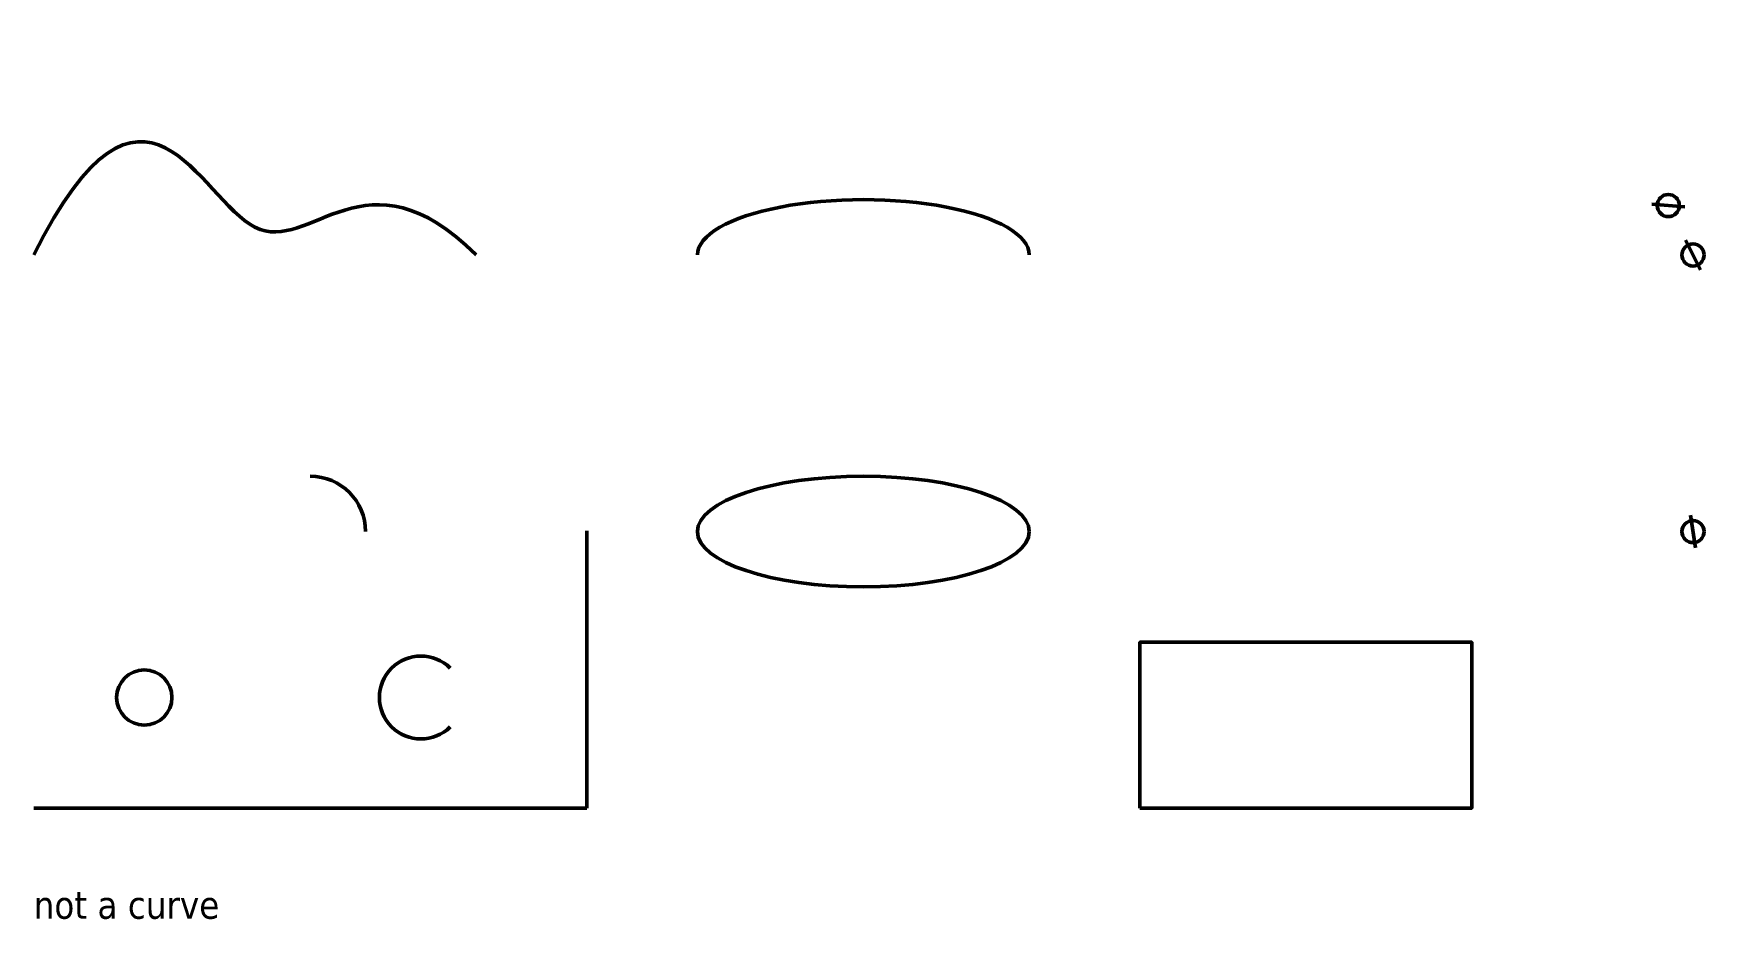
# Model space of a CAD drawing. Header units: metres. Extents: x 0 to 305, y -20 to 140.
import ezdxf

# ---------------------------------------------------------------- set-up
doc = ezdxf.new("R2010")
doc.units = ezdxf.units.M
doc.layers.get('0').update_dxf_attribs({"lineweight": 50, "true_color": 0x000000})
for name, color, linetype, lineweight, true_color in [('CUT', 1, 'Continuous', 50, 0xff0000), ('Default', 7, 'Continuous', 50, 0x000000), ('HOLES', 7, 'Continuous', 50, 0x008000)]:
    doc.layers.add(name, color=color, linetype=linetype, lineweight=lineweight, true_color=true_color)
doc.styles.add('Default', font='tahoma.ttf')

# ---------------------------------------------------------------- blocks, each defined once
blk = doc.blocks.new('PEG')
at = {"layer": 'Default'}
blk.add_line((-3, 0), (3, 0), dxfattribs=at)
blk.add_circle((0, 0), 2, dxfattribs=at)
blk = doc.blocks.new('PAIR')
at = {"layer": 'Default', "rotation": 58.31007808870444}
blk.add_blockref('PEG', (10, 0), dxfattribs=at)
at = {"layer": 'Default'}
blk.add_blockref('PEG', (0, 0), dxfattribs=at)

msp = doc.modelspace()

# ---------------------------------------------------------------- linework, layer by layer
at = {"layer": 'CUT'}
for p, q in [((100, 0), (100, 50.125)), ((0, 0), (100, 0))]:
    msp.add_line(p, q, dxfattribs=at)
msp.add_lwpolyline([(200, 0), (260, 0), (260, 30), (200, 30)], close=True, dxfattribs=at)
for centre, radius, start, end in [((50, 50), 10, 0, 90), ((70, 20), 7.5, 45, 315)]:
    msp.add_arc(centre, radius, start, end, dxfattribs=at)
msp.add_ellipse((150, 100), major_axis=(30, 0), ratio=0.3333333, start_param=0, end_param=3.1415927, dxfattribs=at)
msp.add_ellipse((150, 50), major_axis=(30, 0), ratio=0.3333333, dxfattribs=at)
msp.add_open_spline([(0, 100), (20, 140), (40, 80), (60, 120), (80, 100)], degree=3, dxfattribs=at)
at = {"layer": 'HOLES'}
msp.add_circle((20, 20), 5, dxfattribs=at)

# ---------------------------------------------------------------- block references
for name, p, rotation in [('PAIR', (300, 100), 116.6201561774089), ('PEG', (300, 50), 278.8733853924696)]:
    msp.add_blockref(name, p, dxfattribs=dict(at, rotation=rotation))

# ---------------------------------------------------------------- texts
at = {"style": 'Default'}
msp.add_text('not a curve', height=5, dxfattribs=at).set_placement((0, -20))

doc.saveas('drawing.dxf')
